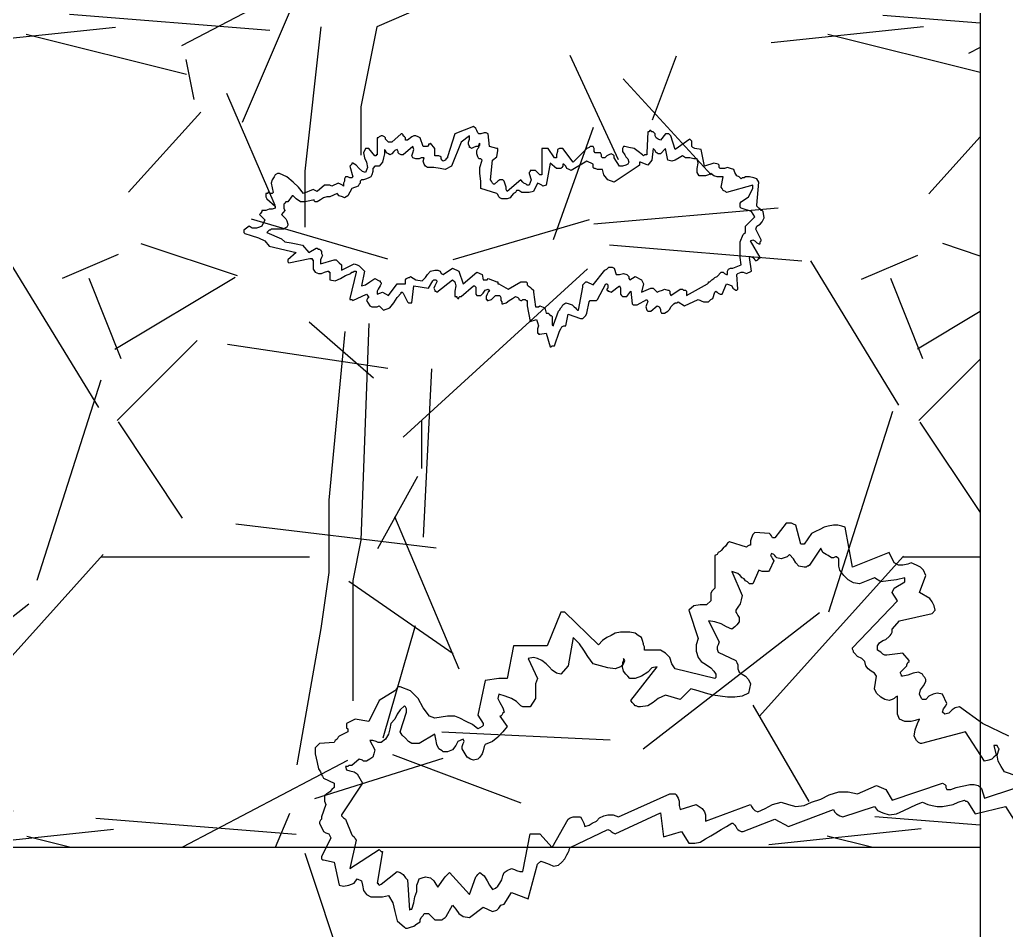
# Model space of a CAD drawing. Header units: millimetres. Extents: x 156.6 to 189.1, y 206.7 to 239.3.
# Drawn here: x 162.691 to 163.628, y 211.067 to 211.932 of the extents above; entities that cross this region are included whole.
import ezdxf

# ---------------------------------------------------------------- set-up
doc = ezdxf.new("R2010")
doc.units = ezdxf.units.MM
doc.header["$LTSCALE"] = 0.02
doc.layers.add('7', color=7, linetype='Continuous')

msp = doc.modelspace()

# ---------------------------------------------------------------- hatches: boundary and pattern name
h = msp.add_hatch()
h.set_pattern_fill('GRAVEL,_I', color=256, scale=0.03, style=2)
h.set_pattern_definition([(228.0128, (0.54864, 0.762), (-6.09600518, -6.858008427), [0.1025163, -10.14915]), (184.9697, (0.48006, 0.6858), (9.144014792, 0.7619946226), [0.1759215, -17.4162]), (132.5104, (0.3048, 0.67056), (7.6199944555, -8.382008188), [0.1240446, -12.28041]), (267.2737, (0.00762, 0.48006), (0.7619966912, 15.239995096), [0.1602015, -15.85992]), (292.8337, (0, 0.32004), (-3.8100108167, 9.144005199), [0.1570902, -15.55194]), (357.2737, (0.06096, 0.17526), (-15.239995096, 0.7619966912), [0.1602015, -15.85992]), (37.6942, (0.22098, 0.16764), (-9.9060062584, -7.619993207), [0.2118582, -20.97393]), (72.2553, (0.38862, 0.29718), (5.3340106696, 16.7640048618), [0.200016, -19.80159]), (121.4296, (0.44958, 0.48768), (-6.0960015706, 9.905988348), [0.160744, -15.91365]), (175.2364, (0.36576, 0.62484), (8.381993416, -0.761992849), [0.183514, -8.99217]), (222.3974, (0.18288, 0.64008), (-9.1440002752, -8.3819890952), [0.2373234, -23.49504]), (138.8141, (0.762, 0.47244), (-5.333996602, 4.571992967), [0.0810015, -8.01918]), (171.4692, (0.70104, 0.52578), (9.9059848787, -1.52400384), [0.1541046, -15.25638]), (225, (0.54864, 0.54864), (-1e-16, -0.7619995), [0.1077627, -0.969867]), (203.1986, (0.4953, 0.64008), (3.810012848, 1.524006682), [0.0580323, -5.74518]), (291.8014, (0.44196, 0.61722), (-0.762000535, 2.28600147), [0.0820698, -4.02144]), (30.9638, (0.47244, 0.54102), (2.285997586, 1.52400119), [0.133296, -4.30989]), (161.5651, (0.58674, 0.6096), (1.5240007, -0.76199887), [0.096386, -2.31327]), (16.3895, (0, 0.61722), (7.620004204, 2.285995245), [0.1350264, -13.36764]), (70.3462, (0.12954, 0.65532), (-3.047991507, -8.381988147), [0.1132797, -11.21466]), (293.1986, (0.58674, 0.762), (-1.524006682, 3.810012848), [0.116064, -5.68716]), (343.6105, (0.63246, 0.65532), (-7.620004204, 2.285995245), [0.1350264, -13.36764]), (339.444, (0, 0.14478), (-3.81000473, 1.52399815), [0.1302105, -6.38031]), (294.7751, (0.12192, 0.09906), (-3.809991121, 8.381996108), [0.1091016, -10.80108]), (66.8014, (0.59436, 0), (1.524006682, 3.810012848), [0.116064, -5.68716]), (17.354, (0.64008, 0.10668), (-9.9060005346, -3.047995403), [0.127735, -12.64572]), (69.444, (0.22098, 0), (-1.52399815, -3.81000473), [0.0651054, -6.44544]), (101.3099, (0.54864, 0), (-0.76199624, 3.04799024), [0.0388545, -3.8466]), (165.9638, (0.54102, 0.0381), (2.28600161, -0.76199868), [0.1570902, -2.984715]), (186.009, (0.38862, 0.0762), (7.6199887633, 0.7619982206), [0.14558, -14.41242]), (303.6901, (0.47244, 0.47244), (-0.76200026, 1.52399853), [0.1098972, -2.637534]), (353.1572, (0.5334, 0.381), (12.954005357, -1.5240068255), [0.191867, -18.9948]), (60.9454, (0.7239, 0.35814), (-3.04799291, -5.333987283), [0.0784524, -7.76682]), (90, (0.762, 0.4267), (-0.762, 0.762), [0.04572, -0.71628]), (120.2564, (0.37338, 0.09906), (3.04799354, -5.33399731), [0.10586, -10.48017]), (48.0128, (0.32004, 0.1905), (6.09600518, 6.858008427), [0.205033, -10.04664]), (0, (0.4572, 0.3429), (0.762, 0.762), [0.19812, -0.56388]), (325.3048, (0.65532, 0.3429), (-7.619986797, 5.334000507), [0.120483, -11.92779]), (254.0546, (0.75438, 0.27432), (-0.762001944, -3.04800726), [0.1109487, -5.43651]), (207.646, (0.7239, 0.16764), (-14.4779949147, -7.6200047924), [0.1806435, -17.88375]), (175.4261, (0.56388, 0.08382), (-9.9060022814, 0.7619963134), [0.1911087, -18.91974]), (175.4261, (0.56388, 0.08382), (-9.9060022814, 0.7619963134), [0.1911087, -18.91974])])
h.paths.add_polyline_path([(163.60354, 213.99583), (161.60354, 213.99583), (161.60354, 211.14583), (163.60354, 211.14583)])

# ---------------------------------------------------------------- linework, layer by layer
for p, q in [((163.60354, 214.30959), (163.60354, 208.08583)), ((157.60354, 211.14583), (163.60354, 211.14583))]:
    msp.add_line(p, q)
for points in [[(163.08372, 211.94841), (163.03032, 211.92554), (163.02269, 211.88741), (163.01506, 211.84928), (163.01506, 211.81878), (163.01506, 211.80352)], [(162.97691, 211.92554), (162.96165, 211.78827), (162.96165, 211.73489)], [(163.02269, 211.64338), (163.01506, 211.43749), (163.00743, 211.39936), (163.00743, 211.33073), (163.00743, 211.28497)], [(162.9998, 211.63576), (162.98454, 211.47562), (162.98454, 211.40699), (162.97691, 211.3536), (162.95402, 211.22397)], [(162.96165, 211.14008), (162.9998, 211.0257), (163.01506, 210.88843), (163.01506, 210.82743), (163.00743, 210.74354), (163.00743, 210.69779)]]:
    msp.add_lwpolyline(points)
at = {"layer": '7', "linetype": 'Continuous'}
for points in [[(163.19497, 211.62134), (163.19595, 211.62134), (163.19693, 211.62236), (163.19795, 211.62236), (163.19894, 211.62236), (163.20392, 211.63629), (163.20494, 211.63829), (163.20592, 211.6403), (163.20792, 211.64128), (163.20992, 211.64128), (163.21189, 211.65227), (163.22386, 211.64826), (163.22586, 211.64826), (163.22688, 211.64928), (163.22884, 211.65125), (163.22986, 211.65325), (163.23186, 211.66424), (163.23284, 211.66522), (163.23485, 211.66522), (163.23583, 211.66522), (163.23783, 211.66522), (163.23783, 211.66522), (163.23885, 211.66522), (163.23885, 211.66522), (163.23983, 211.66624), (163.2478, 211.68119), (163.2478, 211.68119), (163.24882, 211.68119), (163.2498, 211.68017), (163.2498, 211.67919), (163.2498, 211.67817), (163.2498, 211.67719), (163.24882, 211.6762), (163.24882, 211.67518), (163.2498, 211.67518), (163.2498, 211.6742), (163.25078, 211.6742), (163.25278, 211.67318), (163.26079, 211.67919), (163.26177, 211.67719), (163.26177, 211.67518), (163.26177, 211.67318), (163.26177, 211.67122), (163.26275, 211.6702), (163.26377, 211.66922), (163.26577, 211.66922), (163.26773, 211.66922), (163.27174, 211.6742), (163.27272, 211.66223), (163.27374, 211.66121), (163.27472, 211.66121), (163.27672, 211.66121), (163.27774, 211.66121), (163.28669, 211.66624), (163.28771, 211.66424), (163.28669, 211.66223), (163.28571, 211.65925), (163.28669, 211.65623), (163.28771, 211.65525), (163.28869, 211.65525), (163.28967, 211.65525), (163.29069, 211.65525), (163.29666, 211.66023), (163.29866, 211.65925), (163.29968, 211.65725), (163.29968, 211.65525), (163.30066, 211.65325), (163.30364, 211.65325), (163.30662, 211.65525), (163.30863, 211.65725), (163.30965, 211.65925), (163.31063, 211.66023), (163.31063, 211.66023), (163.31161, 211.66121), (163.31161, 211.66121), (163.31263, 211.66223), (163.31361, 211.66321), (163.31561, 211.66321), (163.31663, 211.66424), (163.3226, 211.66023), (163.33555, 211.66624), (163.34053, 211.66424), (163.34253, 211.66424), (163.34552, 211.66424), (163.34752, 211.66624), (163.34952, 211.66722), (163.35152, 211.67318), (163.3525, 211.6742), (163.35352, 211.67318), (163.3545, 211.6722), (163.3565, 211.67122), (163.35749, 211.67122), (163.35749, 211.67122), (163.35749, 211.67122), (163.35851, 211.67122), (163.36247, 211.68119), (163.36549, 211.68017), (163.36745, 211.67919), (163.36847, 211.67719), (163.37146, 211.67518), (163.37146, 211.67518), (163.37244, 211.67518), (163.37244, 211.67518), (163.37346, 211.6762), (163.37244, 211.69014), (163.37346, 211.69116), (163.37644, 211.69214), (163.37844, 211.69214), (163.38143, 211.69116), (163.38641, 211.69316), (163.38441, 211.70611), (163.38543, 211.70709), (163.38743, 211.70611), (163.38841, 211.70513), (163.38939, 211.70411), (163.39041, 211.70313), (163.39241, 211.70411), (163.39339, 211.70513), (163.39442, 211.70611), (163.38543, 211.72208), (163.38743, 211.72306), (163.38939, 211.72208), (163.39139, 211.72008), (163.39339, 211.71906), (163.39442, 211.71906), (163.39442, 211.72106), (163.3954, 211.72208), (163.3954, 211.72306), (163.39041, 211.73303), (163.39139, 211.73601), (163.39442, 211.73802), (163.39638, 211.74002), (163.39838, 211.74402), (163.3974, 211.74999), (163.39638, 211.75097), (163.3954, 211.75097), (163.39442, 211.75199), (163.39339, 211.75297), (163.39339, 211.75297), (163.39241, 211.75399), (163.39139, 211.75497), (163.39139, 211.75595), (163.39339, 211.77789), (163.39139, 211.78091), (163.38841, 211.78189), (163.38441, 211.78291), (163.38044, 211.78291), (163.37942, 211.78189), (163.37746, 211.78189), (163.37644, 211.78091), (163.37644, 211.78091), (163.37444, 211.78291), (163.37244, 211.78389), (163.37048, 211.78688), (163.36946, 211.78986), (163.36647, 211.79088), (163.36349, 211.79186), (163.36051, 211.79088), (163.35749, 211.79088), (163.3565, 211.79088), (163.35552, 211.79186), (163.35552, 211.79386), (163.3545, 211.79484), (163.3505, 211.79586), (163.34752, 211.79484), (163.34453, 211.79386), (163.34155, 211.79288), (163.33857, 211.80881), (163.33257, 211.80983), (163.33056, 211.81082), (163.32958, 211.8118), (163.32958, 211.81482), (163.32958, 211.81678), (163.32856, 211.8178), (163.32856, 211.8178), (163.32856, 211.8178), (163.32758, 211.81878), (163.31361, 211.80881), (163.30965, 211.8218), (163.30863, 211.82278), (163.30764, 211.82377), (163.30564, 211.82377), (163.30466, 211.82377), (163.29968, 211.8178), (163.29768, 211.81878), (163.29567, 211.8198), (163.29469, 211.8218), (163.29469, 211.82377), (163.29367, 211.82479), (163.29269, 211.82577), (163.29167, 211.82577), (163.29069, 211.82679), (163.28967, 211.82679), (163.28967, 211.82679), (163.28869, 211.82577), (163.28771, 211.82577), (163.28669, 211.80583), (163.28669, 211.80383), (163.28469, 211.80383), (163.28371, 211.80285), (163.28272, 211.80383), (163.27872, 211.80681), (163.27472, 211.80983), (163.26973, 211.81082), (163.26577, 211.8118), (163.26475, 211.8118), (163.26377, 211.80983), (163.26377, 211.80881), (163.26377, 211.80681), (163.26577, 211.80383), (163.26675, 211.80183), (163.26875, 211.79983), (163.26973, 211.79684), (163.26875, 211.79484), (163.26675, 211.79386), (163.26377, 211.79288), (163.26079, 211.79288), (163.2558, 211.80085), (163.2558, 211.80183), (163.2558, 211.80285), (163.2558, 211.80285), (163.25478, 211.80383), (163.25278, 211.80485), (163.25078, 211.80383), (163.24882, 211.80285), (163.24681, 211.80085), (163.24481, 211.80085), (163.24383, 211.80183), (163.24383, 211.80383), (163.24281, 211.80583), (163.23783, 211.80583), (163.23685, 211.80681), (163.23685, 211.80881), (163.23685, 211.80983), (163.23583, 211.8118), (163.23485, 211.8118), (163.23284, 211.8118), (163.23186, 211.81082), (163.22986, 211.80983), (163.21691, 211.79684), (163.2069, 211.80983), (163.2069, 211.80983), (163.20592, 211.80983), (163.20494, 211.80983), (163.20392, 211.80983), (163.20192, 211.80881), (163.20192, 211.80681), (163.20094, 211.80383), (163.20094, 211.80183), (163.20094, 211.80085), (163.19996, 211.80085), (163.19996, 211.80085), (163.19894, 211.80085), (163.19297, 211.80983), (163.19195, 211.80983), (163.18995, 211.80983), (163.18897, 211.80983), (163.18697, 211.80983), (163.18697, 211.78487), (163.18697, 211.78487), (163.18697, 211.78487), (163.18599, 211.78487), (163.18496, 211.78487), (163.18198, 211.7879), (163.181, 211.78888), (163.179, 211.78888), (163.17802, 211.78888), (163.17602, 211.78888), (163.17602, 211.78888), (163.17602, 211.7879), (163.175, 211.78688), (163.175, 211.78589), (163.177, 211.77989), (163.175, 211.77491), (163.175, 211.77491), (163.17402, 211.77491), (163.173, 211.77491), (163.173, 211.77491), (163.17201, 211.77593), (163.17001, 211.77691), (163.16903, 211.77789), (163.16703, 211.77989), (163.15408, 211.76894), (163.15306, 211.77094), (163.15306, 211.7729), (163.15208, 211.77593), (163.15106, 211.77891), (163.15008, 211.77989), (163.14909, 211.77989), (163.14709, 211.77989), (163.14509, 211.77891), (163.14211, 211.77593), (163.14109, 211.77593), (163.14011, 211.77691), (163.13913, 211.77891), (163.13811, 211.77989), (163.14011, 211.79885), (163.14411, 211.80183), (163.14509, 211.80783), (163.14509, 211.80881), (163.14509, 211.80881), (163.14509, 211.80983), (163.14411, 211.80983), (163.13713, 211.8118), (163.1361, 211.82377), (163.1341, 211.82479), (163.13214, 211.82479), (163.12912, 211.82377), (163.12716, 211.82377), (163.12614, 211.82479), (163.12516, 211.82679), (163.12414, 211.82875), (163.12217, 211.83075), (163.1042, 211.82377), (163.09721, 211.80183), (163.09721, 211.80085), (163.09623, 211.79983), (163.09525, 211.79885), (163.09325, 211.79786), (163.09223, 211.79885), (163.09125, 211.79983), (163.09125, 211.80183), (163.08925, 211.80285), (163.08524, 211.80285), (163.08524, 211.80983), (163.08128, 211.81482), (163.08026, 211.8138), (163.08026, 211.8138), (163.07928, 211.8138), (163.07928, 211.81282), (163.0783, 211.8118), (163.07728, 211.8118), (163.07528, 211.8118), (163.07429, 211.8118), (163.07131, 211.8198), (163.06931, 211.82078), (163.06731, 211.8218), (163.06531, 211.8218), (163.06331, 211.82078), (163.05934, 211.8178), (163.05734, 211.8178), (163.05734, 211.8198), (163.05636, 211.82078), (163.05534, 211.8218), (163.05534, 211.82278), (163.05534, 211.82278), (163.05436, 211.82377), (163.05334, 211.82377), (163.04439, 211.8158), (163.04337, 211.8158), (163.04337, 211.8158), (163.04239, 211.8158), (163.04137, 211.8158), (163.04039, 211.81678), (163.03941, 211.8178), (163.03838, 211.81878), (163.03838, 211.8198), (163.0374, 211.82078), (163.0354, 211.8218), (163.03438, 211.8218), (163.03242, 211.82078), (163.0314, 211.8198), (163.0314, 211.8198), (163.03042, 211.8198), (163.03042, 211.81878), (163.03042, 211.80383), (163.03042, 211.80383), (163.0294, 211.80383), (163.0294, 211.80285), (163.02842, 211.80285), (163.02245, 211.80983), (163.02143, 211.80983), (163.02143, 211.80983), (163.02045, 211.80983), (163.01943, 211.80983), (163.01747, 211.80583), (163.01845, 211.80085), (163.02045, 211.79684), (163.02143, 211.79186), (163.01943, 211.78688), (163.01645, 211.7879), (163.01346, 211.79088), (163.01048, 211.79386), (163.00746, 211.79586), (163.00648, 211.79586), (163.00648, 211.79484), (163.0055, 211.79386), (163.00448, 211.79288), (163.00746, 211.78291), (163.00648, 211.78189), (163.00448, 211.78189), (163.00248, 211.78291), (163.00051, 211.78291), (162.99949, 211.78091), (162.99949, 211.77891), (162.99851, 211.77691), (162.99851, 211.77491), (162.99851, 211.77392), (162.99749, 211.77491), (162.99553, 211.77593), (162.99353, 211.77691), (162.98752, 211.77392), (162.98552, 211.77491), (162.98454, 211.77491), (162.98254, 211.77491), (162.98054, 211.77491), (162.97355, 211.76894), (162.96959, 211.77094), (162.9606, 211.76694), (162.95562, 211.7729), (162.95063, 211.77789), (162.94467, 211.78291), (162.93768, 211.78589), (162.93768, 211.78589), (162.93666, 211.78589), (162.93568, 211.78589), (162.93568, 211.78589), (162.93368, 211.78487), (162.9327, 211.78291), (162.9307, 211.77989), (162.92968, 211.77691), (162.93168, 211.76792), (162.9307, 211.76694), (162.92968, 211.76694), (162.9287, 211.76694), (162.92771, 211.76792), (162.92771, 211.76792), (162.92669, 211.76792), (162.92669, 211.76694), (162.92571, 211.76694), (162.92469, 211.76694), (162.92469, 211.76494), (162.92469, 211.76396), (162.92571, 211.76196), (162.93368, 211.75497), (162.93368, 211.75399), (162.93368, 211.75399), (162.93368, 211.75297), (162.93368, 211.75297), (162.9307, 211.75199), (162.92771, 211.75199), (162.92469, 211.75097), (162.92171, 211.75097), (162.92073, 211.75097), (162.92073, 211.74999), (162.91971, 211.74798), (162.91873, 211.747), (162.92371, 211.74202), (162.92073, 211.73601), (162.91873, 211.73503), (162.91574, 211.73401), (162.91174, 211.73401), (162.90876, 211.73601), (162.90377, 211.73205), (162.90377, 211.73103), (162.90377, 211.73103), (162.90377, 211.73005), (162.90476, 211.72903), (162.91076, 211.72707), (162.91775, 211.72506), (162.92371, 211.72208), (162.92771, 211.71706), (162.95362, 211.71109), (162.94565, 211.70411), (162.94565, 211.70411), (162.94565, 211.70313), (162.94565, 211.70211), (162.94663, 211.70113), (162.96661, 211.70513), (162.96759, 211.70513), (162.96857, 211.70513), (162.96857, 211.70411), (162.96959, 211.70411), (162.96959, 211.70113), (162.96959, 211.69814), (162.96959, 211.69512), (162.97159, 211.69214), (162.97457, 211.69116), (162.97756, 211.69116), (162.98054, 211.69214), (162.98356, 211.69316), (162.98454, 211.69316), (162.98454, 211.69316), (162.98454, 211.69214), (162.98552, 211.69214), (162.98552, 211.68515), (162.99051, 211.68417), (162.99553, 211.68617), (163.00051, 211.68916), (163.0055, 211.69116), (163.00648, 211.69214), (163.00746, 211.69214), (163.00746, 211.69214), (163.00848, 211.69316), (163.00946, 211.69316), (163.01048, 211.69316), (163.01048, 211.69214), (163.01048, 211.69214), (163.00448, 211.66722), (163.00448, 211.66624), (163.0055, 211.66624), (163.00648, 211.66624), (163.00746, 211.66522), (163.02045, 211.67122), (163.02143, 211.6702), (163.02245, 211.6682), (163.02143, 211.66722), (163.02045, 211.66522), (163.02343, 211.66023), (163.02543, 211.65925), (163.02744, 211.65925), (163.03042, 211.65925), (163.03242, 211.66023), (163.03638, 211.65623), (163.04239, 211.65823), (163.04635, 211.66321), (163.04937, 211.6682), (163.05334, 211.6722), (163.05334, 211.67318), (163.05436, 211.67318), (163.05436, 211.67318), (163.05534, 211.6722), (163.05934, 211.66424), (163.06032, 211.66321), (163.06134, 211.66321), (163.06232, 211.66321), (163.06331, 211.66321), (163.06531, 211.67919), (163.07928, 211.67719), (163.08328, 211.68417), (163.08426, 211.68515), (163.08524, 211.68515), (163.08524, 211.68515), (163.08626, 211.68515), (163.08626, 211.68515), (163.08724, 211.68417), (163.08724, 211.68417), (163.08724, 211.68319), (163.08626, 211.68119), (163.08524, 211.67919), (163.08426, 211.67719), (163.08524, 211.67518), (163.08524, 211.6742), (163.08626, 211.6742), (163.08626, 211.6742), (163.08724, 211.67318), (163.1022, 211.68515), (163.1042, 211.68319), (163.10522, 211.67919), (163.1042, 211.6742), (163.1042, 211.6702), (163.1042, 211.6702), (163.1042, 211.6702), (163.1042, 211.66922), (163.1042, 211.66922), (163.10522, 211.66922), (163.1062, 211.66922), (163.1062, 211.6682), (163.10718, 211.66722), (163.1082, 211.66722), (163.1082, 211.6682), (163.10918, 211.66922), (163.1102, 211.66922), (163.12217, 211.67919), (163.12217, 211.67919), (163.12217, 211.67919), (163.12315, 211.67919), (163.12414, 211.67817), (163.12414, 211.6722), (163.12414, 211.67122), (163.12414, 211.67122), (163.12516, 211.6702), (163.12614, 211.6702), (163.12912, 211.6702), (163.13112, 211.6722), (163.13312, 211.67518), (163.1361, 211.6762), (163.13713, 211.6742), (163.1361, 211.67318), (163.13512, 211.67122), (163.1341, 211.66922), (163.1341, 211.66922), (163.1341, 211.6682), (163.1341, 211.66722), (163.1341, 211.66624), (163.1341, 211.66624), (163.13512, 211.66624), (163.13512, 211.66522), (163.1361, 211.66522), (163.13913, 211.66624), (163.14109, 211.6682), (163.14309, 211.6702), (163.14607, 211.6702), (163.14709, 211.6702), (163.14807, 211.6682), (163.14807, 211.66722), (163.14807, 211.66624), (163.14807, 211.66522), (163.14909, 211.66424), (163.14909, 211.66223), (163.15008, 211.66223), (163.15306, 211.66321), (163.15608, 211.66522), (163.15906, 211.66722), (163.16205, 211.66922), (163.16405, 211.6682), (163.16503, 211.66722), (163.16503, 211.66624), (163.16703, 211.66522), (163.16801, 211.66522), (163.16903, 211.66624), (163.17001, 211.66624), (163.17103, 211.66624), (163.17201, 211.66522), (163.17201, 211.66522), (163.173, 211.66522), (163.173, 211.66424), (163.173, 211.66321), (163.173, 211.66223), (163.173, 211.66121), (163.173, 211.66023), (163.17602, 211.64528), (163.18198, 211.64728), (163.183, 211.6443), (163.18398, 211.64128), (163.183, 211.63829), (163.183, 211.63531), (163.183, 211.63429), (163.18398, 211.63429), (163.18398, 211.63331), (163.18496, 211.63331), (163.19097, 211.63429), (163.19497, 211.62134)], [(163.19795, 211.6423), (163.20294, 211.65525), (163.20392, 211.65623), (163.20494, 211.65823), (163.20592, 211.65925), (163.2069, 211.66121), (163.20992, 211.66321), (163.21291, 211.66223), (163.21589, 211.66121), (163.21789, 211.65925), (163.21887, 211.65823), (163.21989, 211.65725), (163.22087, 211.65623), (163.22189, 211.65623), (163.22586, 211.67817), (163.22586, 211.68017), (163.22688, 211.68119), (163.22884, 211.68319), (163.22986, 211.68319), (163.23583, 211.68017), (163.24681, 211.69414), (163.24882, 211.69512), (163.25078, 211.69712), (163.2538, 211.69712), (163.2558, 211.69614), (163.25776, 211.69014), (163.26079, 211.69014), (163.26475, 211.69116), (163.26773, 211.69014), (163.26973, 211.68817), (163.26973, 211.68817), (163.26973, 211.68715), (163.26973, 211.68617), (163.27075, 211.68515), (163.27574, 211.68817), (163.2817, 211.68515), (163.28371, 211.68119), (163.2817, 211.67318), (163.29069, 211.67719), (163.29269, 211.67719), (163.29367, 211.6762), (163.29567, 211.6742), (163.29666, 211.67318), (163.29866, 211.6742), (163.30164, 211.67518), (163.30364, 211.6762), (163.30662, 211.67518), (163.30764, 211.67518), (163.30863, 211.6742), (163.30863, 211.6722), (163.30965, 211.6702), (163.31859, 211.6762), (163.31961, 211.6762), (163.31961, 211.6762), (163.3206, 211.6762), (163.3206, 211.6762), (163.32162, 211.67518), (163.3226, 211.67518), (163.3226, 211.67518), (163.32358, 211.67518), (163.3246, 211.6742), (163.3246, 211.67318), (163.3246, 211.67122), (163.3246, 211.6702), (163.34453, 211.68119), (163.34552, 211.68217), (163.34552, 211.68319), (163.34654, 211.68319), (163.34752, 211.68417), (163.34854, 211.68515), (163.3505, 211.68617), (163.35152, 211.68715), (163.35352, 211.68817), (163.35749, 211.69214), (163.35949, 211.69214), (163.36051, 211.69116), (163.36247, 211.69014), (163.36349, 211.69014), (163.36349, 211.69316), (163.36447, 211.69512), (163.36647, 211.69614), (163.36847, 211.69614), (163.37644, 211.69912), (163.37546, 211.70611), (163.37546, 211.71408), (163.37546, 211.72106), (163.37844, 211.72805), (163.37942, 211.72903), (163.37942, 211.72903), (163.38044, 211.73005), (163.38044, 211.73103), (163.38044, 211.73205), (163.38044, 211.73303), (163.38044, 211.73503), (163.38044, 211.73601), (163.38939, 211.745), (163.38641, 211.74999), (163.37644, 211.75297), (163.37546, 211.75399), (163.37546, 211.75595), (163.37546, 211.75795), (163.37644, 211.75897), (163.38343, 211.76396), (163.38743, 211.77192), (163.38743, 211.7729), (163.38743, 211.77392), (163.38743, 211.77392), (163.38743, 211.77491), (163.36247, 211.76792), (163.36149, 211.76894), (163.35949, 211.76992), (163.35851, 211.77192), (163.35749, 211.7729), (163.35949, 211.78291), (163.3565, 211.78291), (163.35352, 211.78291), (163.3505, 211.78389), (163.34752, 211.78589), (163.34552, 211.78487), (163.34253, 211.78389), (163.33955, 211.78389), (163.33657, 211.78389), (163.33457, 211.78688), (163.33457, 211.79088), (163.33555, 211.79586), (163.33457, 211.79983), (163.33158, 211.79983), (163.32758, 211.80085), (163.32358, 211.80085), (163.3206, 211.80285), (163.31761, 211.80085), (163.31361, 211.79885), (163.31063, 211.79786), (163.30662, 211.79885), (163.30466, 211.80983), (163.29968, 211.80485), (163.29866, 211.80485), (163.29866, 211.80485), (163.29768, 211.80485), (163.29666, 211.80583), (163.29567, 211.80583), (163.29469, 211.80783), (163.29367, 211.80881), (163.29269, 211.80983), (163.29167, 211.79885), (163.28771, 211.79386), (163.28072, 211.79684), (163.2797, 211.79684), (163.2797, 211.79586), (163.2797, 211.79386), (163.27872, 211.79288), (163.2558, 211.77789), (163.2498, 211.77989), (163.24579, 211.78487), (163.24481, 211.78986), (163.24383, 211.78986), (163.24183, 211.78986), (163.23983, 211.78986), (163.23783, 211.79088), (163.23685, 211.79088), (163.23583, 211.79186), (163.23583, 211.79386), (163.23583, 211.79484), (163.22986, 211.79786), (163.21491, 211.78888), (163.21291, 211.78986), (163.21091, 211.79088), (163.20992, 211.79288), (163.20792, 211.79484), (163.2069, 211.79484), (163.2069, 211.79484), (163.2069, 211.79386), (163.2069, 211.79288), (163.2069, 211.79288), (163.20592, 211.79186), (163.20494, 211.79088), (163.20392, 211.79088), (163.20294, 211.79088), (163.20294, 211.79088), (163.20192, 211.79088), (163.20094, 211.79088), (163.19497, 211.79586), (163.19097, 211.77491), (163.18799, 211.77392), (163.18697, 211.77491), (163.18496, 211.77593), (163.183, 211.77691), (163.179, 211.76894), (163.175, 211.76792), (163.17201, 211.76792), (163.16801, 211.76792), (163.16503, 211.76992), (163.16303, 211.76992), (163.16205, 211.76792), (163.16004, 211.76694), (163.15804, 211.76494), (163.15706, 211.76294), (163.15408, 211.76196), (163.15208, 211.76196), (163.14909, 211.76196), (163.14709, 211.76294), (163.14607, 211.76396), (163.14509, 211.76596), (163.14411, 211.76694), (163.12912, 211.77192), (163.12912, 211.77891), (163.12814, 211.78589), (163.12814, 211.79186), (163.13014, 211.79885), (163.13014, 211.79885), (163.12912, 211.79983), (163.12814, 211.79983), (163.12716, 211.79983), (163.12614, 211.80183), (163.12516, 211.80485), (163.12516, 211.80783), (163.12614, 211.80983), (163.12716, 211.81082), (163.12716, 211.8118), (163.12814, 211.81282), (163.12814, 211.8138), (163.12814, 211.81482), (163.12814, 211.81482), (163.12716, 211.8138), (163.12716, 211.81282), (163.12614, 211.8118), (163.12414, 211.8118), (163.12217, 211.81082), (163.12017, 211.80983), (163.12017, 211.80983), (163.11915, 211.81082), (163.11817, 211.81082), (163.11817, 211.8118), (163.11719, 211.8138), (163.11719, 211.8158), (163.11817, 211.81878), (163.11817, 211.8218), (163.1102, 211.8158), (163.10122, 211.79288), (163.09525, 211.78986), (163.09023, 211.79088), (163.08426, 211.79186), (163.0783, 211.79186), (163.0763, 211.79288), (163.07528, 211.79484), (163.07429, 211.79786), (163.07528, 211.80085), (163.07229, 211.80085), (163.07029, 211.79983), (163.06731, 211.79983), (163.06433, 211.80085), (163.06331, 211.80285), (163.06433, 211.80583), (163.06531, 211.80881), (163.06433, 211.8118), (163.05534, 211.80383), (163.05534, 211.80383), (163.05436, 211.80383), (163.05334, 211.80383), (163.05334, 211.80383), (163.05134, 211.80485), (163.05035, 211.80583), (163.05035, 211.80681), (163.04937, 211.80881), (163.04737, 211.80783), (163.04635, 211.80681), (163.04439, 211.80485), (163.04239, 211.80383), (163.04137, 211.80485), (163.03941, 211.80583), (163.03838, 211.80783), (163.0374, 211.80881), (163.0374, 211.80485), (163.03638, 211.80085), (163.0354, 211.79684), (163.03242, 211.79288), (163.03242, 211.79288), (163.0314, 211.79288), (163.03042, 211.79288), (163.03042, 211.79288), (163.03042, 211.79288), (163.0294, 211.79288), (163.0294, 211.79288), (163.02842, 211.79288), (163.02642, 211.79088), (163.02642, 211.7879), (163.02543, 211.78487), (163.02441, 211.78291), (163.02245, 211.78189), (163.02045, 211.78091), (163.01747, 211.77989), (163.01547, 211.77989), (163.01445, 211.77891), (163.01445, 211.77691), (163.01346, 211.77593), (163.01244, 211.77392), (163.00648, 211.77192), (163.00248, 211.76494), (162.99949, 211.76294), (162.99749, 211.76396), (162.99451, 211.76494), (162.99251, 211.76694), (162.98552, 211.76396), (162.98254, 211.76396), (162.97956, 211.76294), (162.97657, 211.76093), (162.97355, 211.75897), (162.97257, 211.75897), (162.97159, 211.75897), (162.97057, 211.75995), (162.97057, 211.76093), (162.96661, 211.75995), (162.96162, 211.75897), (162.95762, 211.75897), (162.95362, 211.76196), (162.95263, 211.76294), (162.95161, 211.76396), (162.95063, 211.76494), (162.94965, 211.76494), (162.94565, 211.75897), (162.94565, 211.75897), (162.94467, 211.75897), (162.94365, 211.75897), (162.94267, 211.75795), (162.94165, 211.75697), (162.94165, 211.75497), (162.94165, 211.75297), (162.94267, 211.75097), (162.93968, 211.747), (162.94165, 211.745), (162.94365, 211.743), (162.94467, 211.741), (162.94565, 211.73802), (162.94565, 211.73703), (162.94467, 211.73503), (162.94267, 211.73401), (162.94165, 211.73303), (162.93866, 211.73303), (162.93568, 211.73303), (162.9327, 211.73303), (162.92968, 211.73303), (162.9287, 211.73205), (162.92771, 211.73205), (162.92669, 211.73103), (162.92571, 211.73005), (162.93968, 211.72404), (162.94267, 211.72106), (162.94863, 211.72008), (162.95362, 211.71906), (162.95962, 211.71808), (162.96559, 211.71109), (162.97257, 211.7151), (162.97355, 211.7151), (162.97355, 211.7151), (162.97457, 211.71408), (162.97555, 211.71408), (162.97657, 211.7131), (162.97756, 211.71207), (162.97756, 211.71011), (162.97858, 211.70811), (162.97756, 211.70611), (162.97657, 211.70411), (162.97657, 211.70211), (162.97657, 211.70011), (162.98952, 211.70411), (162.99153, 211.70411), (162.99353, 211.70211), (162.99451, 211.70113), (162.99651, 211.69912), (162.99651, 211.69414), (163.00848, 211.70011), (163.01146, 211.69912), (163.01346, 211.69814), (163.01645, 211.69512), (163.01845, 211.69316), (163.01547, 211.67919), (163.01943, 211.68017), (163.02343, 211.68319), (163.02842, 211.68617), (163.03242, 211.68417), (163.0334, 211.68417), (163.0334, 211.68319), (163.03438, 211.68217), (163.03438, 211.68119), (163.0334, 211.67919), (163.0314, 211.6762), (163.03042, 211.6742), (163.03042, 211.67122), (163.0354, 211.67318), (163.04137, 211.6702), (163.04937, 211.68119), (163.05734, 211.68119), (163.05734, 211.68515), (163.05832, 211.68617), (163.06032, 211.68715), (163.06134, 211.68715), (163.06232, 211.68817), (163.06731, 211.68515), (163.07327, 211.68417), (163.0763, 211.68715), (163.0783, 211.69014), (163.08128, 211.69316), (163.08524, 211.69414), (163.08827, 211.69414), (163.09023, 211.69316), (163.09125, 211.69116), (163.09325, 211.69014), (163.1022, 211.69614), (163.1082, 211.69316), (163.11217, 211.68119), (163.12516, 211.69214), (163.13014, 211.69014), (163.13112, 211.68515), (163.13312, 211.68515), (163.1341, 211.68515), (163.13512, 211.68515), (163.1361, 211.68617), (163.14411, 211.68319), (163.14509, 211.68319), (163.14509, 211.68217), (163.14509, 211.68119), (163.14607, 211.68119), (163.15506, 211.6762), (163.16703, 211.68319), (163.17103, 211.68319), (163.17201, 211.68319), (163.173, 211.68217), (163.173, 211.68017), (163.17402, 211.67919), (163.17602, 211.67817), (163.177, 211.67719), (163.179, 211.67518), (163.179, 211.67318), (163.181, 211.65925), (163.18198, 211.65925), (163.183, 211.65925), (163.18398, 211.65925), (163.18496, 211.66023), (163.18995, 211.65823), (163.19097, 211.65325), (163.19195, 211.65325), (163.19297, 211.65325), (163.19297, 211.65325), (163.19395, 211.65227), (163.19497, 211.65125), (163.19595, 211.65125), (163.19693, 211.65026), (163.19693, 211.64826), (163.19693, 211.64728), (163.19693, 211.64626), (163.19693, 211.64528), (163.19693, 211.6443), (163.19693, 211.64328), (163.19693, 211.64328), (163.19693, 211.6423), (163.19795, 211.64128), (163.19795, 211.64128), (163.19795, 211.6423), (163.19795, 211.6423), (163.19795, 211.6423)], [(163.63075, 211.25138), (163.60579, 211.26335), (163.58385, 211.27928), (163.57989, 211.2783), (163.5769, 211.2763), (163.57388, 211.27332), (163.56992, 211.27233), (163.56792, 211.2743), (163.5689, 211.27732), (163.5709, 211.2803), (163.57188, 211.2823), (163.56792, 211.29125), (163.56293, 211.29227), (163.55893, 211.29125), (163.55497, 211.28929), (163.55194, 211.28627), (163.55096, 211.28627), (163.54994, 211.28627), (163.54896, 211.28627), (163.54798, 211.28729), (163.54598, 211.29125), (163.54696, 211.29525), (163.54994, 211.29926), (163.55194, 211.30322), (163.55194, 211.30522), (163.55096, 211.30722), (163.54994, 211.3082), (163.54896, 211.31021), (163.54496, 211.31221), (163.53997, 211.31123), (163.53499, 211.30923), (163.53001, 211.3082), (163.52903, 211.3082), (163.52903, 211.30923), (163.52801, 211.31123), (163.52801, 211.31221), (163.53401, 211.31817), (163.53401, 211.31919), (163.53499, 211.32119), (163.53601, 211.32218), (163.53601, 211.3232), (163.53001, 211.33014), (163.51505, 211.32818), (163.51305, 211.32818), (163.51105, 211.32916), (163.50909, 211.33116), (163.50607, 211.33316), (163.50607, 211.33415), (163.50607, 211.33513), (163.50607, 211.33615), (163.50607, 211.33713), (163.50807, 211.34011), (163.51105, 211.34211), (163.51407, 211.34313), (163.51706, 211.34612), (163.51804, 211.3471), (163.51906, 211.34812), (163.52004, 211.35012), (163.52004, 211.3531), (163.52702, 211.36107), (163.55795, 211.36805), (163.56093, 211.37104), (163.55995, 211.37504), (163.55795, 211.379), (163.55595, 211.38202), (163.54598, 211.38799), (163.55194, 211.40396), (163.54994, 211.40895), (163.54696, 211.41193), (163.543, 211.41393), (163.53801, 211.41593), (163.53499, 211.41491), (163.53001, 211.41393), (163.52604, 211.41393), (163.52204, 211.41593), (163.51706, 211.4259), (163.48217, 211.41193), (163.47518, 211.44984), (163.47216, 211.45082), (163.4682, 211.4518), (163.46419, 211.4518), (163.45921, 211.45082), (163.45525, 211.44984), (163.45124, 211.44784), (163.44724, 211.44584), (163.44328, 211.44384), (163.43629, 211.43387), (163.43629, 211.43387), (163.43527, 211.43387), (163.43429, 211.43387), (163.43327, 211.43387), (163.42828, 211.4518), (163.42632, 211.45282), (163.42432, 211.4538), (163.42134, 211.4538), (163.41934, 211.4538), (163.40835, 211.43983), (163.40635, 211.43983), (163.40536, 211.44183), (163.40438, 211.44285), (163.40336, 211.44384), (163.38939, 211.44486), (163.38743, 211.44285), (163.38641, 211.43983), (163.38543, 211.43685), (163.38543, 211.43387), (163.38543, 211.43289), (163.38441, 211.43289), (163.38245, 211.43187), (163.38143, 211.43088), (163.36549, 211.43587), (163.36349, 211.43485), (163.36149, 211.43187), (163.35949, 211.42986), (163.35749, 211.4279), (163.3565, 211.42688), (163.3545, 211.4259), (163.35352, 211.4239), (163.35152, 211.42292), (163.35152, 211.39199), (163.3505, 211.39097), (163.34952, 211.38999), (163.34854, 211.38901), (163.34752, 211.38701), (163.34752, 211.38501), (163.34752, 211.38403), (163.34752, 211.38202), (163.34752, 211.38002), (163.34355, 211.37602), (163.33755, 211.37602), (163.33158, 211.37504), (163.3266, 211.37104), (163.33555, 211.34411), (163.33355, 211.33815), (163.33355, 211.33214), (163.33555, 211.32618), (163.33857, 211.32218), (163.34355, 211.31919), (163.34752, 211.31621), (163.3505, 211.31319), (163.3525, 211.31021), (163.3525, 211.30923), (163.3525, 211.3082), (163.3525, 211.30722), (163.35152, 211.30624), (163.31361, 211.31519), (163.31063, 211.32017), (163.30863, 211.32618), (163.30466, 211.33014), (163.29968, 211.33316), (163.28469, 211.33316), (163.28469, 211.33513), (163.28469, 211.33615), (163.28371, 211.33815), (163.28371, 211.33913), (163.28272, 211.34211), (163.2817, 211.34513), (163.27872, 211.3471), (163.27574, 211.3491), (163.27075, 211.35012), (163.26577, 211.35012), (163.26177, 211.35012), (163.25678, 211.3491), (163.25278, 211.3471), (163.24882, 211.34513), (163.24481, 211.34211), (163.24081, 211.33815), (163.2089, 211.36903), (163.2089, 211.36903), (163.20792, 211.36903), (163.20592, 211.36903), (163.20494, 211.36903), (163.19195, 211.33713), (163.16004, 211.33713), (163.15408, 211.30624), (163.14607, 211.30624), (163.13312, 211.30424), (163.12614, 211.27131), (163.13112, 211.26335), (163.13112, 211.26135), (163.13014, 211.26037), (163.12814, 211.25934), (163.12614, 211.25836), (163.12115, 211.26233), (163.11519, 211.26535), (163.10918, 211.26833), (163.1042, 211.27033), (163.09721, 211.27033), (163.09125, 211.26931), (163.08524, 211.26833), (163.08026, 211.27033), (163.07429, 211.2783), (163.06931, 211.28729), (163.06232, 211.29427), (163.05236, 211.29824), (163.05035, 211.29824), (163.04937, 211.29726), (163.04835, 211.29525), (163.04737, 211.29427), (163.03242, 211.28529), (163.02245, 211.26535), (163.00946, 211.26735), (163.00149, 211.26335), (163.00149, 211.26135), (163.00149, 211.25934), (163.00248, 211.25836), (163.00248, 211.25538), (162.99451, 211.25138), (162.99353, 211.2504), (162.99251, 211.2484), (162.99051, 211.24737), (162.98952, 211.24541), (162.97555, 211.24439), (162.97159, 211.24039), (162.97159, 211.23442), (162.97355, 211.22646), (162.97457, 211.22045), (162.97657, 211.21747), (162.97756, 211.21449), (162.97858, 211.21347), (162.97956, 211.21151), (162.98952, 211.20652), (162.98952, 211.20252), (162.98752, 211.20052), (162.98552, 211.19851), (162.98254, 211.19651), (162.98054, 211.19455), (162.98054, 211.19255), (162.98054, 211.18957), (162.98156, 211.18655), (162.97756, 211.17458), (162.97756, 211.17261), (162.97657, 211.17159), (162.97555, 211.16959), (162.97555, 211.16861), (162.97956, 211.16064), (162.98156, 211.15962), (162.98454, 211.15864), (162.98552, 211.15664), (162.98654, 211.15464), (162.97756, 211.1367), (162.97756, 211.13568), (162.97756, 211.1347), (162.97858, 211.13372), (162.97956, 211.13372), (162.98952, 211.13172), (162.99451, 211.10978), (162.99851, 211.10876), (163.0035, 211.10978), (163.00848, 211.11178), (163.01146, 211.11575), (163.01547, 211.11375), (163.01645, 211.10978), (163.01747, 211.1048), (163.02045, 211.10079), (163.02441, 211.09879), (163.03042, 211.09879), (163.0354, 211.09879), (163.04137, 211.09981), (163.04537, 211.09283), (163.04737, 211.08486), (163.04937, 211.07587), (163.05636, 211.06987), (163.05734, 211.06889), (163.05832, 211.06889), (163.05934, 211.06889), (163.05934, 211.06889)], [(163.66466, 211.20452), (163.62675, 211.21747), (163.62376, 211.22245), (163.62078, 211.22744), (163.61976, 211.23344), (163.62176, 211.23941), (163.62078, 211.24039), (163.61976, 211.24239), (163.61878, 211.24239), (163.61678, 211.24239), (163.61878, 211.23344), (163.61678, 211.23144), (163.61478, 211.22944), (163.61179, 211.22846), (163.60779, 211.22744), (163.58986, 211.25538), (163.54798, 211.24439), (163.54696, 211.24439), (163.54496, 211.24541), (163.54398, 211.24639), (163.543, 211.24737), (163.541, 211.25138), (163.54198, 211.25734), (163.54398, 211.26335), (163.54598, 211.26735), (163.54198, 211.26633), (163.53801, 211.26535), (163.53201, 211.26535), (163.52702, 211.26735), (163.52502, 211.27233), (163.52502, 211.27732), (163.52502, 211.28328), (163.52502, 211.28929), (163.52302, 211.28827), (163.52204, 211.28729), (163.52004, 211.28627), (163.51706, 211.28529), (163.51305, 211.28627), (163.50909, 211.28827), (163.50509, 211.29227), (163.50308, 211.29623), (163.50509, 211.3082), (163.50308, 211.31123), (163.5001, 211.31319), (163.49712, 211.31519), (163.49512, 211.31817), (163.49414, 211.32218), (163.49111, 211.32516), (163.48715, 211.32716), (163.48413, 211.33014), (163.48315, 211.33116), (163.48315, 211.33214), (163.48217, 211.33415), (163.48217, 211.33513), (163.52502, 211.38002), (163.52004, 211.38799), (163.52204, 211.39199), (163.52502, 211.39399), (163.52903, 211.39596), (163.53201, 211.39796), (163.53201, 211.39898), (163.53201, 211.39996), (163.53201, 211.40094), (163.53201, 211.40196), (163.52404, 211.39996), (163.51607, 211.39898), (163.50909, 211.39796), (163.50308, 211.40196), (163.48911, 211.39596), (163.48315, 211.39698), (163.47816, 211.39996), (163.47416, 211.40396), (163.4702, 211.40895), (163.46918, 211.41291), (163.46918, 211.41593), (163.46918, 211.41789), (163.46918, 211.4199), (163.46718, 211.4219), (163.46619, 211.4219), (163.46419, 211.42092), (163.46219, 211.42092), (163.45921, 211.42292), (163.45721, 211.4239), (163.45422, 211.4259), (163.45222, 211.42986), (163.44127, 211.41393), (163.44025, 211.41291), (163.43927, 211.41291), (163.43829, 211.41193), (163.43629, 211.41193), (163.43131, 211.41291), (163.42828, 211.41593), (163.42632, 211.4199), (163.42232, 211.4239), (163.42032, 211.4219), (163.41733, 211.42092), (163.41435, 211.4199), (163.41035, 211.42092), (163.40937, 211.4219), (163.40835, 211.42292), (163.40737, 211.4239), (163.40536, 211.42488), (163.40438, 211.42292), (163.40536, 211.4219), (163.40635, 211.4199), (163.40737, 211.41789), (163.40336, 211.40895), (163.40238, 211.40793), (163.3994, 211.40793), (163.39638, 211.40793), (163.39339, 211.40895), (163.38743, 211.39596), (163.38641, 211.39596), (163.38543, 211.39596), (163.38441, 211.39596), (163.38343, 211.39698), (163.38245, 211.39796), (163.38044, 211.39898), (163.37942, 211.40094), (163.37746, 211.40196), (163.37546, 211.40396), (163.37346, 211.40596), (163.37048, 211.40695), (163.36745, 211.40793), (163.37746, 211.38501), (163.37644, 211.381), (163.37546, 211.37704), (163.37346, 211.37402), (163.37146, 211.37104), (163.37146, 211.36903), (163.37244, 211.36805), (163.37346, 211.36605), (163.37444, 211.36405), (163.37444, 211.36009), (163.37244, 211.35706), (163.37048, 211.3551), (163.36745, 211.3531), (163.36247, 211.3551), (163.35749, 211.35809), (163.35152, 211.36009), (163.34552, 211.36107), (163.35552, 211.34113), (163.3545, 211.33815), (163.35352, 211.33615), (163.35352, 211.33415), (163.3545, 211.33116), (163.37146, 211.3232), (163.37244, 211.32119), (163.37346, 211.31919), (163.37346, 211.31519), (163.37444, 211.31221), (163.37746, 211.31021), (163.38044, 211.3082), (163.38343, 211.30522), (163.38543, 211.30122), (163.38343, 211.29227), (163.37746, 211.28929), (163.37048, 211.28827), (163.36349, 211.28827), (163.3565, 211.28929), (163.34952, 211.29027), (163.34253, 211.29227), (163.33555, 211.29427), (163.32856, 211.29623), (163.31859, 211.28627), (163.30466, 211.29027), (163.29768, 211.28729), (163.29269, 211.28328), (163.28771, 211.2803), (163.28072, 211.27928), (163.27872, 211.27928), (163.27672, 211.2803), (163.27574, 211.2803), (163.27574, 211.2803), (163.27472, 211.28128), (163.27374, 211.2823), (163.27272, 211.28328), (163.27174, 211.28529), (163.29666, 211.31719), (163.29167, 211.31621), (163.28771, 211.31221), (163.2817, 211.3082), (163.27574, 211.30624), (163.27472, 211.30624), (163.27272, 211.30624), (163.27174, 211.30624), (163.27075, 211.30624), (163.26875, 211.3082), (163.26675, 211.31021), (163.26475, 211.31319), (163.26377, 211.31719), (163.26377, 211.31817), (163.26475, 211.32017), (163.26577, 211.3232), (163.26475, 211.32516), (163.26475, 211.3232), (163.26377, 211.32119), (163.26377, 211.31919), (163.26177, 211.31719), (163.25678, 211.31519), (163.2498, 211.31621), (163.24281, 211.31817), (163.23583, 211.32017), (163.23084, 211.32716), (163.22688, 211.33316), (163.22288, 211.33913), (163.21691, 211.34513), (163.21189, 211.31817), (163.20494, 211.31021), (163.20094, 211.31123), (163.19693, 211.31421), (163.19395, 211.31719), (163.19097, 211.32017), (163.18697, 211.3232), (163.183, 211.32516), (163.179, 211.32618), (163.17402, 211.32516), (163.183, 211.30624), (163.181, 211.30122), (163.181, 211.29726), (163.181, 211.29227), (163.181, 211.28729), (163.17602, 211.27928), (163.17402, 211.27928), (163.17103, 211.27928), (163.16903, 211.27928), (163.16703, 211.2803), (163.16303, 211.2843), (163.15804, 211.28729), (163.15208, 211.28929), (163.14607, 211.29125), (163.14509, 211.28729), (163.14709, 211.28328), (163.15008, 211.2783), (163.15106, 211.2743), (163.15008, 211.27332), (163.14909, 211.27131), (163.14807, 211.27033), (163.14709, 211.27033), (163.15408, 211.26037), (163.15008, 211.25538), (163.14509, 211.2504), (163.14011, 211.24639), (163.13312, 211.24341), (163.13214, 211.24141), (163.13112, 211.23741), (163.13014, 211.23442), (163.12814, 211.23144), (163.12614, 211.22944), (163.12217, 211.22846), (163.11915, 211.22944), (163.11617, 211.23144), (163.11118, 211.23941), (163.11118, 211.24141), (163.11217, 211.24439), (163.11319, 211.24639), (163.11217, 211.2484), (163.10718, 211.24639), (163.10522, 211.24239), (163.1022, 211.23843), (163.09721, 211.23643), (163.09623, 211.23643), (163.09525, 211.23643), (163.09325, 211.23643), (163.09223, 211.23741), (163.08925, 211.23941), (163.08724, 211.24341), (163.08626, 211.2484), (163.08524, 211.25338), (163.07029, 211.24439), (163.06829, 211.24439), (163.06731, 211.24439), (163.06531, 211.24439), (163.06331, 211.24439), (163.06032, 211.24639), (163.05734, 211.24938), (163.05436, 211.25236), (163.05236, 211.25538), (163.05832, 211.2743), (163.05832, 211.27532), (163.05832, 211.27732), (163.05734, 211.27928), (163.05636, 211.2803), (163.05236, 211.2763), (163.04937, 211.27233), (163.04737, 211.26735), (163.04337, 211.26335), (163.04239, 211.25836), (163.04137, 211.25338), (163.03838, 211.2484), (163.03438, 211.24541), (163.0314, 211.24541), (163.0294, 211.24639), (163.02642, 211.24737), (163.02343, 211.24737), (163.02842, 211.23843), (163.02744, 211.23442), (163.02642, 211.23144), (163.02343, 211.22944), (163.02045, 211.22744), (163.01943, 211.22744), (163.01747, 211.22744), (163.01645, 211.22846), (163.01346, 211.22944), (163.00648, 211.22347), (163.0055, 211.22347), (163.0035, 211.22347), (163.00248, 211.22245), (163.00051, 211.22245), (163.00149, 211.21947), (163.00448, 211.21845), (163.00848, 211.21747), (163.01146, 211.21547), (163.01645, 211.20652), (162.99651, 211.17658), (162.99651, 211.1756), (162.99749, 211.17458), (162.99851, 211.17359), (163.00051, 211.17261), (163.00648, 211.15762), (163.00746, 211.15664), (163.00848, 211.15566), (163.00946, 211.15366), (163.01048, 211.15264), (163.00448, 211.12572), (163.03242, 211.14369), (163.03242, 211.14369), (163.0334, 211.14267), (163.03438, 211.14169), (163.0354, 211.14169), (163.03042, 211.11178), (163.0314, 211.11178), (163.0314, 211.11076), (163.03242, 211.10978), (163.03438, 211.11076), (163.04937, 211.12273), (163.05236, 211.12175), (163.05534, 211.11975), (163.05734, 211.11677), (163.05934, 211.11477), (163.06134, 211.08584), (163.06134, 211.08584), (163.06232, 211.08682), (163.06331, 211.08682), (163.06331, 211.08682)], [(163.06331, 211.08682), (163.06531, 211.09283), (163.06633, 211.09879), (163.06829, 211.10378), (163.06829, 211.10978), (163.06931, 211.11276), (163.07029, 211.11575), (163.07327, 211.11677), (163.0763, 211.11775), (163.08128, 211.11677), (163.08426, 211.11375), (163.08626, 211.11076), (163.08827, 211.10778), (163.09525, 211.11775), (163.09623, 211.11873), (163.09721, 211.11975), (163.09823, 211.12073), (163.09921, 211.12175), (163.11817, 211.10079), (163.12414, 211.11775), (163.12516, 211.11873), (163.12614, 211.11975), (163.12716, 211.12073), (163.12814, 211.12175), (163.13214, 211.11873), (163.13512, 211.11375), (163.13713, 211.10978), (163.14011, 211.10578), (163.14309, 211.1068), (163.14509, 211.10876), (163.14709, 211.11178), (163.14909, 211.11477), (163.15008, 211.11873), (163.15106, 211.12175), (163.15408, 211.12375), (163.15804, 211.12572), (163.16106, 211.12473), (163.16303, 211.12375), (163.16605, 211.12273), (163.16903, 211.12273), (163.17602, 211.15864), (163.18496, 211.15864), (163.19693, 211.14569), (163.21189, 211.17261), (163.21389, 211.17359), (163.21691, 211.17458), (163.21989, 211.17458), (163.22386, 211.17458), (163.22488, 211.17261), (163.22586, 211.17061), (163.22688, 211.16861), (163.22786, 211.16563), (163.23186, 211.16661), (163.23485, 211.16861), (163.23885, 211.17061), (163.24183, 211.17359), (163.24579, 211.1756), (163.2498, 211.17658), (163.25478, 211.17658), (163.25977, 211.17458), (163.30863, 211.19651), (163.31063, 211.19651), (163.31263, 211.19651), (163.31361, 211.19651), (163.31463, 211.19553), (163.31663, 211.19255), (163.31761, 211.18957), (163.31761, 211.18556), (163.31859, 211.18156), (163.33355, 211.18655), (163.33657, 211.18458), (163.33955, 211.18258), (163.34155, 211.17956), (163.34253, 211.17658), (163.34253, 211.1756), (163.34253, 211.17359), (163.34253, 211.17261), (163.34253, 211.17061), (163.38543, 211.18655), (163.38641, 211.18458), (163.38743, 211.18258), (163.38939, 211.18058), (163.39241, 211.17956), (163.3994, 211.18258), (163.40635, 211.18655), (163.41435, 211.18855), (163.42134, 211.18655), (163.42828, 211.18458), (163.43629, 211.18556), (163.44328, 211.18855), (163.45222, 211.19153), (163.46023, 211.19553), (163.46918, 211.19851), (163.47816, 211.19851), (163.48715, 211.19651), (163.50509, 211.20452), (163.51407, 211.20052), (163.52004, 211.19055), (163.56792, 211.20652), (163.56992, 211.2055), (163.5709, 211.20452), (163.5709, 211.20252), (163.57188, 211.20052), (163.57588, 211.20052), (163.58087, 211.20252), (163.58487, 211.2035), (163.58986, 211.20452), (163.59386, 211.2055), (163.59782, 211.2055), (163.60183, 211.20452), (163.60481, 211.2015), (163.60779, 211.19255), (163.63573, 211.2015)], [(163.05934, 211.06889), (163.06232, 211.06987), (163.06531, 211.07089), (163.06829, 211.07289), (163.07131, 211.07485), (163.07131, 211.07686), (163.07229, 211.07886), (163.07429, 211.08086), (163.07528, 211.08286), (163.07528, 211.08286), (163.0763, 211.08286), (163.0783, 211.08286), (163.07928, 211.08286), (163.08524, 211.07686), (163.08626, 211.07686), (163.08827, 211.07686), (163.08925, 211.07686), (163.09023, 211.07686), (163.09223, 211.07686), (163.09325, 211.07788), (163.09525, 211.07886), (163.09623, 211.07984), (163.1022, 211.09083), (163.10522, 211.08682), (163.1082, 211.08286), (163.11217, 211.07984), (163.11817, 211.07886), (163.13112, 211.08883), (163.14011, 211.08486), (163.14411, 211.08584), (163.14607, 211.08784), (163.14807, 211.09083), (163.15106, 211.09181), (163.15804, 211.1028), (163.17402, 211.09679), (163.183, 211.12972), (163.18599, 211.1327), (163.18897, 211.13172), (163.19395, 211.12972), (163.19795, 211.12772), (163.20294, 211.12874), (163.20592, 211.13172), (163.2089, 211.1347), (163.21091, 211.13871), (163.21189, 211.14067), (163.21291, 211.14267), (163.21291, 211.14369), (163.21389, 211.14569), (163.2498, 211.16261), (163.2518, 211.16162), (163.25278, 211.16064), (163.25478, 211.15962), (163.25678, 211.15864), (163.29968, 211.17858), (163.30266, 211.15566), (163.31961, 211.16064), (163.3266, 211.14965), (163.33257, 211.14965), (163.33755, 211.15068), (163.34253, 211.15366), (163.34752, 211.15664), (163.3525, 211.15962), (163.35749, 211.16261), (163.36247, 211.16563), (163.36745, 211.16861), (163.36847, 211.16861), (163.37048, 211.16661), (163.37146, 211.16563), (163.37244, 211.16363), (163.37346, 211.16261), (163.37444, 211.16162), (163.37644, 211.16064), (163.37844, 211.16064), (163.40835, 211.17261), (163.42134, 211.16563), (163.46419, 211.18156), (163.46521, 211.17956), (163.46718, 211.1776), (163.4702, 211.1756), (163.47318, 211.17458), (163.50308, 211.18458), (163.50607, 211.18058), (163.51105, 211.17858), (163.51706, 211.17658), (163.52404, 211.1776), (163.53103, 211.18058), (163.53699, 211.18356), (163.543, 211.18655), (163.54896, 211.18855), (163.55395, 211.18655), (163.55795, 211.18556), (163.56293, 211.18458), (163.56792, 211.18458), (163.5729, 211.18556), (163.57789, 211.18655), (163.58287, 211.18855), (163.58883, 211.19055), (163.58883, 211.19055), (163.58986, 211.18957), (163.59084, 211.18957), (163.59186, 211.18855), (163.59884, 211.1776), (163.62773, 211.18458), (163.6397, 211.16563)]]:
    msp.add_lwpolyline(points, dxfattribs=at)

doc.saveas('drawing.dxf')
